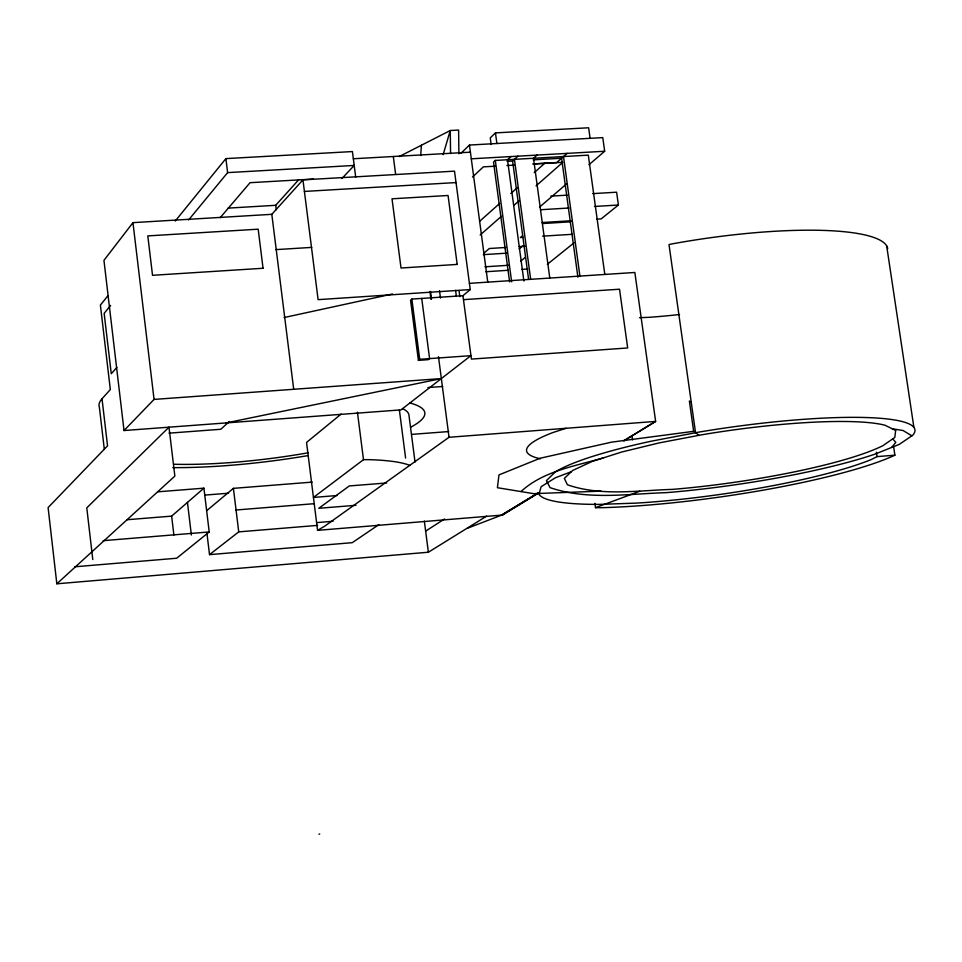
<?xml version="1.0" encoding="UTF-8"?>
<svg xmlns="http://www.w3.org/2000/svg" width="962" height="962" viewBox="0 0 962 962"><rect width="100%" height="100%" fill="white"/><g stroke="black" fill="none" stroke-linecap="round" stroke-linejoin="round"><path stroke-width="1.44" d="M420.719 155.543L421.404 145.238M443.133 154.69L450.264 130.519L458.609 130.062L458.898 153.776M132.96 222.643L103.944 260.353L124.026 430.531L400.974 409.884L470.875 355.675L419.709 359.307L418.398 360.377L410.558 300.228L411.856 299.086L462.938 295.695L470.238 289.586L454.509 171.152L302.946 179.87L271.813 214.322L132.96 222.643L154.064 399.41L124.026 430.531M107.9 295.755L100.385 305.098L110.329 389.55L102.02 398.785A161.075 30.988 -7.1 0 0 99.387 407.275L104.329 449.446M175.24 221.044L225.89 158.61L352.417 151.563L355.712 177.188M110.594 305.471L104.149 313.372L111.267 373.737L116.859 367.412M891.678 447.426L895.802 442.364L892.736 438.888M188.588 219.985L227.621 172.619L225.89 158.61M220.154 217.713L250.06 182.696L313.432 179.052M228.066 208.117L275.709 205.303L298.701 179.738M341.883 178.547L354.208 165.452L227.621 172.619M461.026 153.211L469.456 145.046L602.777 137.614L604.677 151.25L588.948 164.73M590.091 138.324L588.636 127.778L495.454 132.888L490.259 137.879L491.149 144.48M472.51 177.032L483.333 166.871L495.117 166.198M604.761 274.062L588.311 155.147L495.322 160.438L493.518 162.121L509.607 281.878M510.942 156.565L507.503 159.74L523.881 281.048M507.058 161.351L512.602 161.039L517.905 156.169M229.257 421.524L220.827 429.268L168.963 433.165M102.02 398.785L107.54 445.851L48.1 507.575L56.83 583.802L174.856 476.106L168.987 427.176L86.784 507.852L92.785 559.547M537.024 155.086L533.501 158.261L549.771 277.862M479.593 221.344L499.675 203.451M510.822 193.506L517.52 187.542M534.247 172.631L545.406 162.686M567.099 153.379L556.709 162.554L532.828 163.925M480.17 234.981L501.406 216.318M513.696 205.519L519.288 200.613M536.05 185.882L561.76 163.299M126.719 519.757L171.633 516.125L203.92 488.167L209.211 531.95L176.659 558.237L74.675 566.798M483.886 253.198L489.333 248.509L505.699 247.475M520.971 491.57C543.302 470.959 575.3 466.089 603.607 457.804M539.526 207.119L566.486 183.995M522.522 235.702L520.346 237.554L523.316 237.361M519.155 248.905L522.522 246.08M206.674 510.702L233.405 488.347L312.205 482.106M520.791 261.075L525.3 257.371M341.125 414.081L306.541 442.424L317.568 530.351L502.561 515.043L538.299 493.181M592.688 193.627L616.606 192.208L618.398 205.014L601.142 218.903L596.717 219.18M547.33 264.31L574.11 242.797M206.89 532.876L209.524 554.641L238.732 531.878L317.628 525.372M409.86 465.44A145.695 23.894 -7.1 0 0 368.867 459.644L363.492 459.68L313.444 497.438L336.977 495.538M469.432 283.345L634.848 272.474L655.627 421.404L449.038 437.277L324.675 526.19L317.568 530.351M378.86 524.639L352.26 542.676L209.524 554.641M425.637 531.108L444.576 518.963M56.83 583.802L428.379 552.224L486.64 516.125M623.989 440.752L655.627 421.404L623.809 440.764M538.516 492.652L501.587 515.127L538.455 492.821M399.23 156.553L450.264 130.519L450.565 153.547M893.566 446.32L894.888 455.182L877.043 456.613L871.175 459.583A180.507 27.537 -8.1 0 1 636.375 503.114L599.326 504.389A180.507 27.537 -8.1 0 1 539.009 494.276L541.101 486.748L555.387 477.765L571.368 471.693M318.999 834.222L319.721 833.946M467.881 528.066L503.835 514.261M594.925 503.379L595.514 507.671L639.658 491.281M566.113 428.282L552.909 432.527A148.28 24.375 -8.1 0 0 540.464 458.79M284.055 317.556L392.544 293.963M226.19 422.919L441.342 378.583L154.064 399.41M699.025 435.317L693.638 431.325L611.604 442.147L540.151 458.237L498.965 474.915L497.414 487.71L533.633 493.65L601.034 491.137M316.594 522.619L333.044 521.26M103.15 540.668L209.211 531.95M204.714 495.105L228.571 493.205M235.618 510.04L314.321 503.679M355.976 505.29L318.807 508.285L349.302 485.942L386.688 482.972M157.672 491.822L203.92 488.167M411.76 434.379L448.701 431.565M427.91 387.554L442.7 386.471M418.398 360.377L428.27 359.668L429.593 358.61L421.729 298.436M470.238 289.586L318.109 299.651L302.946 179.87M463.54 299.651L619.528 289.213L627.681 347.967L471.416 359.103L462.938 295.695M484.932 266.811L508.826 265.271M485.798 271.741L508.249 270.286M521.717 269.408L527.705 269.023M519.095 246.621L525.048 246.248M483.309 254.653L507.19 253.138M542.207 222.535L571.668 220.719M542.424 223.557L570.67 221.813M275.853 249.627L311.76 247.39M542.64 236.159L572.378 234.295M550.841 196.128L567.279 195.154M540.644 209.74L569.047 208.008M594.468 206.469L618.398 205.014M304.413 191.426L456.024 182.576M353.343 158.754L470.406 152.176M471.296 158.814L604.677 151.25M533.128 159.86L561.592 158.237L577.909 277.2M506.902 165.524L514.273 165.103M533.417 163.997L562.878 162.313M639.514 317.688L648.424 317.352A166.787 33.947 -8.6 0 0 679.545 314.502M595.514 507.671L601.046 507.708A199.026 30.363 -8.1 0 0 894.888 455.182M892.147 428.739L903.029 430.507L911.88 435.822M691.281 402.513L689.369 401.022L693.638 431.325M886.675 245.899L913.9 427.429M876.382 452.188L877.043 456.613M695.55 432.744L668.999 244.564L672.678 243.783A184.908 37.638 -8.6 0 1 887.746 248.605M631.926 435.461L632.539 439.899M563.504 156.553L579.882 275.878M514.442 159.355L530.639 279.112M512.602 161.039L528.571 279.136M495.454 132.888L496.885 143.518M495.322 160.438L511.652 281.854M469.456 145.046L487.782 282.323M459.042 290.692L459.824 296.645M455.579 290.32L456.361 296.248M439.49 290.644L440.464 298.04M430.507 291.414L431.481 298.857M429.978 291.931L430.952 299.362M438.468 356.674L449.038 437.277M393.314 156.517L395.598 174.11M411.856 299.086L419.709 359.307M424.338 521.091L428.379 552.224M415.031 462.037L408.886 414.67A145.358 26.094 -7.1 0 0 402.513 408.622M399.386 410.004L405.603 458.092M357.431 412.193L363.492 459.68M275.709 205.303L276.262 209.716M271.813 214.322L293.699 389.285M233.405 488.347L238.732 531.878M187.458 502.417L191.366 534.992M171.633 516.125L173.881 535.004M308.093 452.801A145.358 26.094 -7.1 0 1 173.689 464.237M409.92 402.97A161.388 28.968 -7.1 0 1 410.93 427.068M307.912 455.615A161.388 28.968 -7.1 0 1 172.787 467.616M895.646 430.447L894.816 437.457L882.875 445.683A167.989 25.998 -8.2 0 1 672.486 489.381C637.686 490.44 601.022 496.464 567.388 484.764L564.357 478.403L572.63 470.478L592.039 461.495L621.536 452.068L659.211 442.893L702.368 434.68A167.989 25.998 -8.2 0 1 884.908 425.204L895.646 430.447M555.399 471.849L546.452 480.615L550.048 487.638C587.385 500.42 627.982 493.855 666.594 492.628A186.255 28.824 -8.2 0 0 874.879 454.172L899.29 444.372L912.746 435.233A186.255 28.824 -8.2 0 0 699.278 432.034L651.238 441.197A186.255 28.824 -8.2 0 0 555.399 471.849M263.047 268.266L152.525 275.3L147.799 235.906L258.177 229.184L263.047 268.266M457.19 264.418L401.022 268.025L392.015 198.809L448.064 195.478L457.19 264.418"/></g></svg>
